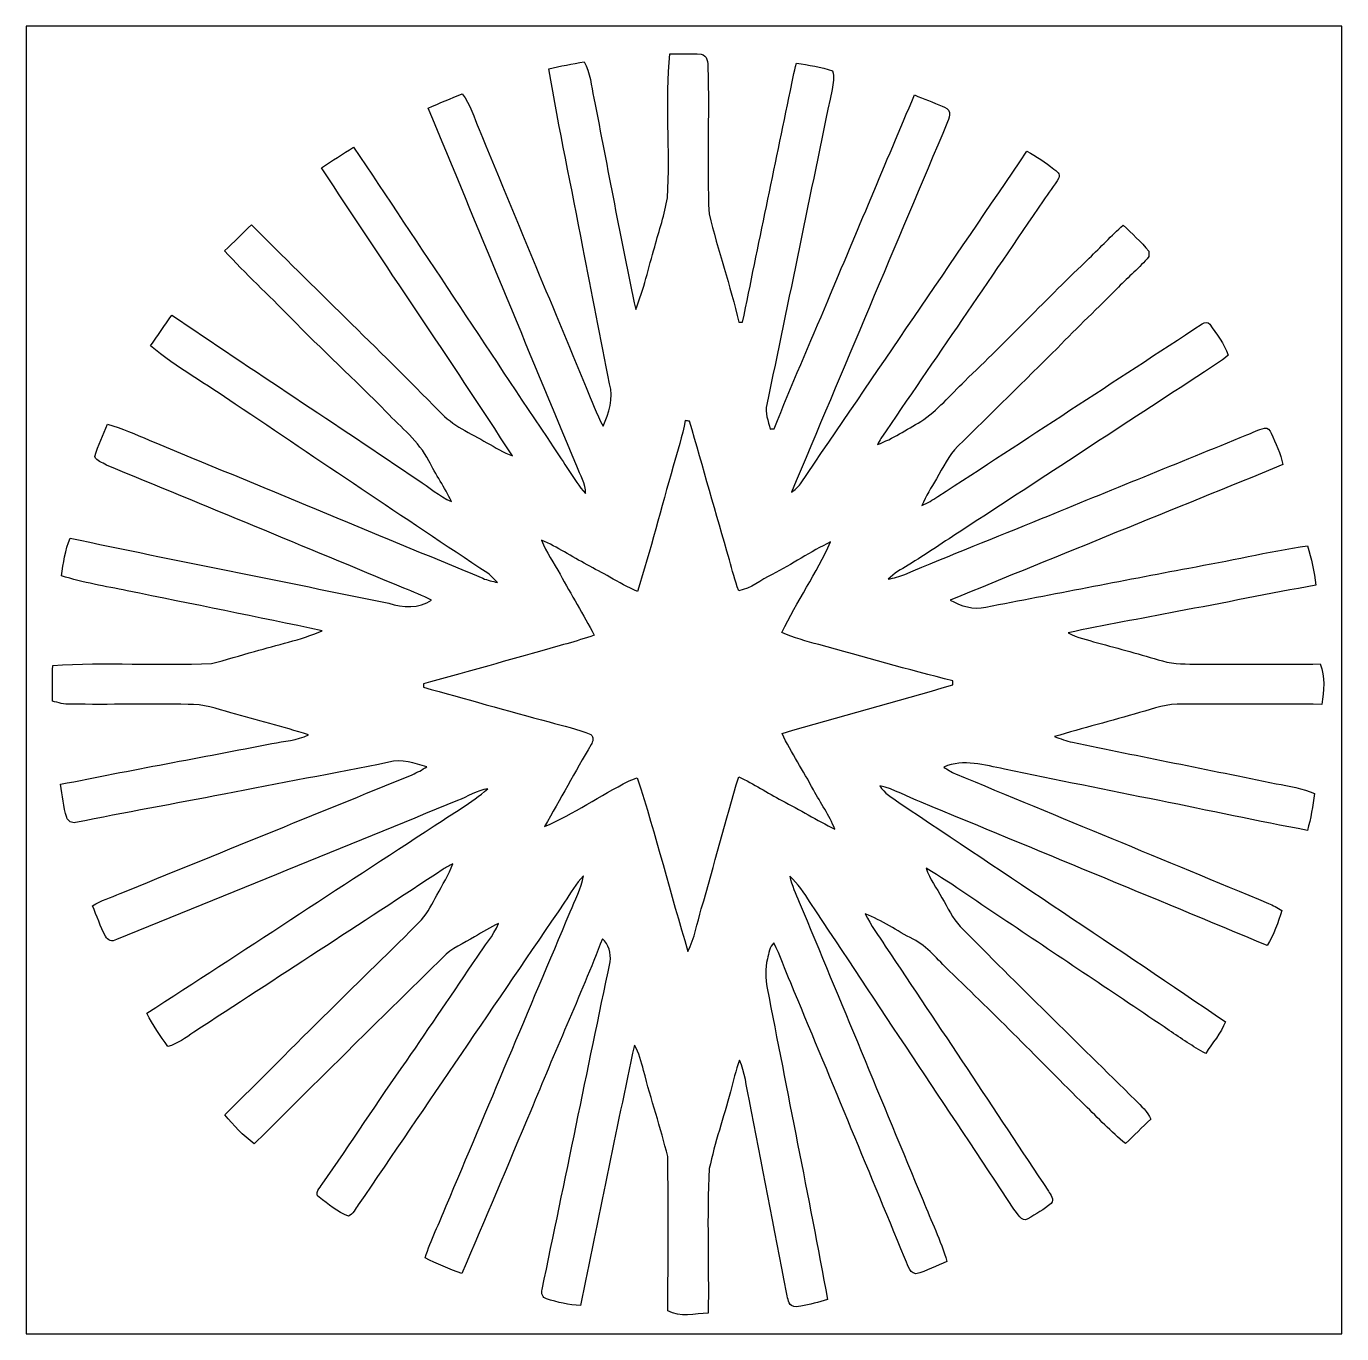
# Model space of a CAD drawing. Header units: centimetres. Extents: x -16.8 to 16.8, y -16.7 to 16.7.
import ezdxf

# ---------------------------------------------------------------- set-up
doc = ezdxf.new("R2010")
doc.units = ezdxf.units.CM
doc.header["$MEASUREMENT"] = 0
doc.layers.add('Layer 1', color=7, linetype='Continuous')

msp = doc.modelspace()

# ---------------------------------------------------------------- linework, layer by layer
at = {"layer": 'Layer 1', "color": 7}
for points, knots in [([(-16.77458, 16.66875), (-16.77458, 16.66875), (16.77458, 16.66875), (16.77458, 16.66875), (16.77458, 16.66875), (16.77458, 16.66875), (16.77458, -16.66875), (16.77458, -16.66875), (16.77458, -16.66875), (16.77458, -16.66875), (-16.77458, -16.66875), (-16.77458, -16.66875), (-16.77458, -16.66875), (-16.77458, -16.66875), (-16.77458, 16.66875), (-16.77458, 16.66875), (-16.77458, 16.66875), (-16.77458, 16.66875), (-16.77458, 16.66875), (-16.77458, 16.66875)], [0, 0, 0, 0, 0.16666667, 0.16666667, 0.16666667, 0.16666667, 0.33333333, 0.33333333, 0.33333333, 0.33333333, 0.5, 0.5, 0.5, 0.5, 0.66666667, 0.66666667, 0.66666667, 0.66666667, 1, 1, 1, 1]), ([(-0.35772, 15.9706), (-0.48436, 14.75211), (-0.34608, 13.52091), (-0.42333, 12.29924), (-0.42333, 12.29924), (-0.49107, 11.87274), (-0.63359, 11.46316), (-0.74577, 11.04724), (-0.74577, 11.04724), (-0.90805, 10.51419), (-1.01988, 9.96315), (-1.23261, 9.44739), (-1.23261, 9.44739), (-1.61784, 11.23844), (-1.94239, 13.0429), (-2.29976, 14.83995), (-2.29976, 14.83995), (-2.37137, 15.15004), (-2.38301, 15.48553), (-2.546, 15.76634), (-2.546, 15.76634), (-2.84833, 15.71096), (-3.15066, 15.65487), (-3.44876, 15.58078), (-3.44876, 15.58078), (-3.18841, 14.06102), (-2.86561, 12.55254), (-2.57916, 11.03736), (-2.57916, 11.03736), (-2.34985, 9.87637), (-2.13007, 8.71396), (-1.89724, 7.55403), (-1.89724, 7.55403), (-1.79881, 7.18855), (-1.911, 6.80614), (-2.0641, 6.47347), (-2.0641, 6.47347), (-2.23203, 6.78991), (-2.36432, 7.12294), (-2.49484, 7.45596), (-2.49484, 7.45596), (-3.40995, 9.64706), (-4.31094, 11.84416), (-5.22464, 14.03562), (-5.22464, 14.03562), (-5.35481, 14.34571), (-5.45218, 14.67697), (-5.65573, 14.94966), (-5.65573, 14.94966), (-5.94466, 14.8276), (-6.2357, 14.71119), (-6.5218, 14.58313), (-6.5218, 14.58313), (-5.26344, 11.53724), (-3.99979, 8.49348), (-2.73509, 5.45042), (-2.73509, 5.45042), (-2.65218, 5.22358), (-2.49061, 5.00733), (-2.51389, 4.75439), (-2.51389, 4.75439), (-2.82575, 5.12304), (-3.05858, 5.54955), (-3.3334, 5.94431), (-3.3334, 5.94431), (-5.04155, 8.48536), (-6.71865, 11.04583), (-8.42786, 13.58547), (-8.42786, 13.58547), (-8.70338, 13.41684), (-8.9722, 13.23799), (-9.24207, 13.06054), (-9.24207, 13.06054), (-7.64646, 10.59603), (-5.97182, 8.18268), (-4.37727, 5.71747), (-4.37727, 5.71747), (-4.60939, 5.79508), (-4.81401, 5.93196), (-5.02673, 6.04908), (-5.02673, 6.04908), (-5.44442, 6.2932), (-5.90691, 6.48441), (-6.23817, 6.84989), (-6.23817, 6.84989), (-7.81332, 8.45785), (-9.44457, 10.00831), (-11.02924, 11.60674), (-11.02924, 11.60674), (-11.26455, 11.39296), (-11.48468, 11.16259), (-11.71681, 10.94458), (-11.71681, 10.94458), (-11.18059, 10.36038), (-10.59991, 9.81816), (-10.04535, 9.2516), (-10.04535, 9.2516), (-9.24489, 8.42857), (-8.39505, 7.65669), (-7.59354, 6.83507), (-7.59354, 6.83507), (-7.21184, 6.43996), (-6.76698, 6.08894), (-6.51051, 5.59153), (-6.51051, 5.59153), (-6.33201, 5.23663), (-6.102, 4.9089), (-5.93231, 4.55013), (-5.93231, 4.55013), (-6.24487, 4.68524), (-6.50205, 4.91843), (-6.78639, 5.10117), (-6.78639, 5.10117), (-8.86989, 6.51475), (-10.98021, 7.88846), (-13.06124, 9.30592), (-13.06124, 9.30592), (-13.2461, 9.04487), (-13.42672, 8.78099), (-13.6077, 8.51747), (-13.6077, 8.51747), (-12.93072, 7.96431), (-12.16519, 7.53533), (-11.4487, 7.03686), (-11.4487, 7.03686), (-9.30204, 5.59576), (-7.16033, 4.1469), (-5.00345, 2.72098), (-5.00345, 2.72098), (-4.91349, 2.65254), (-4.83658, 2.56928), (-4.75686, 2.48885), (-4.75686, 2.48885), (-4.88562, 2.51178), (-5.01156, 2.54176), (-5.13151, 2.59362), (-5.13151, 2.59362), (-7.96572, 3.77084), (-10.80241, 4.94242), (-13.63804, 6.11646), (-13.63804, 6.11646), (-13.99011, 6.2611), (-14.33548, 6.4262), (-14.70448, 6.52498), (-14.70448, 6.52498), (-14.80185, 6.24734), (-14.95601, 5.98911), (-15.02622, 5.70301), (-15.02622, 5.70301), (-14.99023, 5.57812), (-14.83431, 5.54461), (-14.73306, 5.48181), (-14.73306, 5.48181), (-12.20153, 4.44041), (-9.67352, 3.3909), (-7.14446, 2.34386), (-7.14446, 2.34386), (-6.90739, 2.24402), (-6.66609, 2.153), (-6.43678, 2.03482), (-6.43678, 2.03482), (-6.75852, 1.81751), (-7.1755, 1.85067), (-7.53251, 1.95509), (-7.53251, 1.95509), (-10.23902, 2.51848), (-12.954, 3.04377), (-15.65804, 3.61879), (-15.65804, 3.61879), (-15.78081, 3.31153), (-15.83231, 2.98133), (-15.87465, 2.65501), (-15.87465, 2.65501), (-15.32749, 2.48356), (-14.75987, 2.39113), (-14.19931, 2.27401), (-14.19931, 2.27401), (-12.54301, 1.93463), (-10.88355, 1.60831), (-9.22973, 1.25765), (-9.22973, 1.25765), (-9.78182, 1.01318), (-10.37837, 0.89888), (-10.95446, 0.72602), (-10.95446, 0.72602), (-11.32311, 0.63394), (-11.68188, 0.50447), (-12.05265, 0.42122), (-12.05265, 0.42122), (-13.40132, 0.36301), (-14.75387, 0.45791), (-16.10219, 0.37289), (-16.10219, 0.37289), (-16.10466, 0.06914), (-16.10678, -0.2346), (-16.11066, -0.53869), (-16.11066, -0.53869), (-15.95896, -0.57891), (-15.80621, -0.62371), (-15.64675, -0.6156), (-15.64675, -0.6156), (-14.64698, -0.63324), (-13.6465, -0.60043), (-12.64638, -0.62124), (-12.64638, -0.62124), (-12.27032, -0.61101), (-11.91436, -0.73731), (-11.55735, -0.83503), (-11.55735, -0.83503), (-10.90119, -1.03258), (-10.23267, -1.1878), (-9.57968, -1.39559), (-9.57968, -1.39559), (-9.86755, -1.54587), (-10.20339, -1.55152), (-10.51525, -1.62313), (-10.51525, -1.62313), (-12.30983, -1.97062), (-14.10829, -2.29835), (-15.89969, -2.65994), (-15.89969, -2.65994), (-15.86159, -2.94464), (-15.82491, -3.23039), (-15.74518, -3.50732), (-15.74518, -3.50732), (-15.71696, -3.6008), (-15.61183, -3.65619), (-15.51799, -3.63679), (-15.51799, -3.63679), (-14.25928, -3.37432), (-12.99069, -3.16089), (-11.72986, -2.90865), (-11.72986, -2.90865), (-10.33145, -2.63313), (-8.92845, -2.38231), (-7.53181, -2.09938), (-7.53181, -2.09938), (-7.20231, -1.99849), (-6.8707, -2.1209), (-6.55673, -2.21474), (-6.55673, -2.21474), (-6.67844, -2.28741), (-6.80226, -2.35797), (-6.93244, -2.41512), (-6.93244, -2.41512), (-9.41352, -3.42724), (-11.89778, -4.43265), (-14.37922, -5.44513), (-14.37922, -5.44513), (-14.61699, -5.54637), (-14.86782, -5.62222), (-15.09007, -5.75698), (-15.09007, -5.75698), (-14.96871, -6.01274), (-14.89357, -6.28967), (-14.75352, -6.53627), (-14.75352, -6.53627), (-14.69919, -6.64104), (-14.58948, -6.68796), (-14.47518, -6.61494), (-14.47518, -6.61494), (-11.57393, -5.44195), (-8.67657, -4.25873), (-5.77956, -3.07516), (-5.77956, -3.07516), (-5.52203, -2.97462), (-5.28179, -2.82399), (-5.00698, -2.77248), (-5.00698, -2.77248), (-5.41937, -3.14537), (-5.91467, -3.40431), (-6.36799, -3.7211), (-6.36799, -3.7211), (-8.81662, -5.30507), (-11.24691, -6.91656), (-13.6973, -8.49771), (-13.6973, -8.49771), (-13.55937, -8.80428), (-13.34805, -9.06992), (-13.16426, -9.34932), (-13.16426, -9.34932), (-12.91696, -9.27806), (-12.7127, -9.12001), (-12.50068, -8.98207), (-12.50068, -8.98207), (-10.38225, -7.59636), (-8.25747, -6.22018), (-6.14398, -4.82706), (-6.14398, -4.82706), (-6.06637, -4.77344), (-5.98382, -4.72757), (-5.89774, -4.68912), (-5.89774, -4.68912), (-6.00251, -4.96782), (-6.15985, -5.22182), (-6.30061, -5.48322), (-6.30061, -5.48322), (-6.42091, -5.69877), (-6.52921, -5.9249), (-6.69325, -6.11187), (-6.69325, -6.11187), (-7.46654, -6.90316), (-8.26982, -7.66374), (-9.05369, -8.44374), (-9.05369, -8.44374), (-9.94728, -9.31898), (-10.82216, -10.21362), (-11.71469, -11.08992), (-11.71469, -11.08992), (-11.48151, -11.34992), (-11.24832, -11.61732), (-10.96398, -11.82405), (-10.96398, -11.82405), (-10.70645, -11.5884), (-10.46163, -11.33934), (-10.21715, -11.09063), (-10.21715, -11.09063), (-8.86848, -9.74619), (-7.50993, -8.41199), (-6.15456, -7.07425), (-6.15456, -7.07425), (-5.92667, -6.84001), (-5.61904, -6.71124), (-5.34282, -6.54614), (-5.34282, -6.54614), (-5.13891, -6.43431), (-4.94524, -6.30273), (-4.7311, -6.21101), (-4.7311, -6.21101), (-4.86339, -6.52533), (-5.09446, -6.78392), (-5.27897, -7.06755), (-5.27897, -7.06755), (-5.87234, -7.95443), (-6.47629, -8.83426), (-7.07778, -9.7155), (-7.07778, -9.7155), (-7.81332, -10.74984), (-8.49277, -11.82229), (-9.23219, -12.85381), (-9.23219, -12.85381), (-9.28299, -12.93883), (-9.43786, -13.09687), (-9.30698, -13.18683), (-9.30698, -13.18683), (-9.07133, -13.36534), (-8.83461, -13.56642), (-8.55592, -13.67331), (-8.55592, -13.67331), (-8.43386, -13.6211), (-8.38835, -13.4807), (-8.30827, -13.38651), (-8.30827, -13.38651), (-6.55638, -10.81193), (-4.8006, -8.23983), (-3.04624, -5.66667), (-3.04624, -5.66667), (-2.89101, -5.43948), (-2.7619, -5.18795), (-2.56081, -4.99604), (-2.56081, -4.99604), (-2.61585, -5.3213), (-2.78342, -5.61164), (-2.90301, -5.91573), (-2.90301, -5.91573), (-3.95711, -8.41375), (-5.01015, -10.91248), (-6.06496, -13.41014), (-6.06496, -13.41014), (-6.24381, -13.85076), (-6.44878, -14.28115), (-6.60576, -14.73059), (-6.60576, -14.73059), (-6.30555, -14.89357), (-5.9884, -15.02092), (-5.66702, -15.13487), (-5.66702, -15.13487), (-5.06448, -13.75727), (-4.49792, -12.36416), (-3.90384, -10.98303), (-3.90384, -10.98303), (-3.31752, -9.5123), (-2.64866, -8.07508), (-2.08245, -6.59659), (-2.08245, -6.59659), (-1.91453, -6.73065), (-1.86302, -6.97583), (-1.88031, -7.18256), (-1.88031, -7.18256), (-2.46874, -9.96668), (-3.03354, -12.7568), (-3.61985, -15.54162), (-3.61985, -15.54162), (-3.64631, -15.63723), (-3.60962, -15.74976), (-3.50661, -15.77975), (-3.50661, -15.77975), (-3.22686, -15.87112), (-2.93441, -15.93815), (-2.63913, -15.94661), (-2.63913, -15.94661), (-2.18158, -13.7347), (-1.74025, -11.51925), (-1.26506, -9.31122), (-1.26506, -9.31122), (-1.13524, -9.50489), (-1.09467, -9.73878), (-1.03046, -9.95962), (-1.03046, -9.95962), (-0.84314, -10.69587), (-0.59443, -11.41624), (-0.41557, -12.15425), (-0.41557, -12.15425), (-0.39088, -13.46412), (-0.40816, -14.77539), (-0.41204, -16.08631), (-0.41204, -16.08631), (-0.10195, -16.26694), (0.27869, -16.14629), (0.61701, -16.14805), (0.61701, -16.14805), (0.63712, -14.91862), (0.5782, -13.68707), (0.64417, -12.45941), (0.64417, -12.45941), (0.7874, -11.79689), (1.01071, -11.15342), (1.18181, -10.49796), (1.18181, -10.49796), (1.26153, -10.2302), (1.31339, -9.95327), (1.41676, -9.69363), (1.41676, -9.69363), (1.55928, -10.00795), (1.58785, -10.35756), (1.66017, -10.69164), (1.66017, -10.69164), (1.9752, -12.33382), (2.30293, -13.97388), (2.61373, -15.61712), (2.61373, -15.61712), (2.64971, -15.72331), (2.63878, -15.87923), (2.74496, -15.95296), (2.74496, -15.95296), (2.81481, -16.00059), (2.90301, -15.98224), (2.98097, -15.96954), (2.98097, -15.96954), (3.20992, -15.92404), (3.43641, -15.86547), (3.66042, -15.79915), (3.66042, -15.79915), (3.17182, -13.14662), (2.63031, -10.50361), (2.12266, -7.85495), (2.12266, -7.85495), (2.07751, -7.60906), (2.06269, -7.35295), (2.12654, -7.10953), (2.12654, -7.10953), (2.16535, -6.96948), (2.18087, -6.80791), (2.29129, -6.70172), (2.29129, -6.70172), (2.45992, -7.03016), (2.57563, -7.38223), (2.72062, -7.72089), (2.72062, -7.72089), (3.69076, -10.05593), (4.66337, -12.38991), (5.62469, -14.72847), (5.62469, -14.72847), (5.69983, -14.86641), (5.71923, -15.11229), (5.91044, -15.14087), (5.91044, -15.14087), (6.18949, -15.08231), (6.43961, -14.92779), (6.7056, -14.82937), (6.7056, -14.82937), (6.55249, -14.29173), (6.2992, -13.78973), (6.09671, -13.27044), (6.09671, -13.27044), (5.04119, -10.73679), (3.99979, -8.1975), (2.94076, -5.66561), (2.94076, -5.66561), (2.8515, -5.44795), (2.74638, -5.23416), (2.69593, -5.00345), (2.69593, -5.00345), (2.91147, -5.19007), (3.06529, -5.43384), (3.22051, -5.6702), (3.22051, -5.6702), (4.9463, -8.28111), (6.68655, -10.88284), (8.41657, -13.49093), (8.41657, -13.49093), (8.50018, -13.58159), (8.60425, -13.84194), (8.77006, -13.74316), (8.77006, -13.74316), (8.96726, -13.61264), (9.18422, -13.50469), (9.36096, -13.34594), (9.36096, -13.34594), (9.45974, -13.25386), (9.34508, -13.11557), (9.29711, -13.03479), (9.29711, -13.03479), (7.9054, -10.95587), (6.53556, -8.86248), (5.13327, -6.79097), (5.13327, -6.79097), (4.96182, -6.51651), (4.7625, -6.25722), (4.62386, -5.96371), (4.62386, -5.96371), (5.05354, -6.12951), (5.43313, -6.40009), (5.84129, -6.60964), (5.84129, -6.60964), (6.21665, -6.79309), (6.46712, -7.13705), (6.76451, -7.41715), (6.76451, -7.41715), (7.94138, -8.53299), (9.07097, -9.6968), (10.22138, -10.83945), (10.22138, -10.83945), (10.56322, -11.17212), (10.89342, -11.52031), (11.26384, -11.82229), (11.26384, -11.82229), (11.47551, -11.6138), (11.68471, -11.40248), (11.90484, -11.20246), (11.90484, -11.20246), (11.82582, -11.00243), (11.65754, -10.86273), (11.51255, -10.71245), (11.51255, -10.71245), (10.02101, -9.24031), (8.51852, -7.77981), (7.04779, -6.28685), (7.04779, -6.28685), (6.84706, -6.07377), (6.72818, -5.8039), (6.57931, -5.55625), (6.57931, -5.55625), (6.43855, -5.30825), (6.27098, -5.07224), (6.17573, -4.80201), (6.17573, -4.80201), (6.88622, -5.21617), (7.54486, -5.71288), (8.23701, -6.15632), (8.23701, -6.15632), (9.61319, -7.08625), (10.99855, -8.00241), (12.37333, -8.9341), (12.37333, -8.9341), (12.67919, -9.13836), (12.98011, -9.35214), (13.30642, -9.52359), (13.30642, -9.52359), (13.47541, -9.25442), (13.69272, -9.01171), (13.8109, -8.71326), (13.8109, -8.71326), (11.04688, -6.83366), (8.261, -4.98475), (5.48358, -3.12526), (5.48358, -3.12526), (5.30754, -2.99861), (5.10611, -2.88607), (4.99357, -2.69452), (4.99357, -2.69452), (5.36504, -2.78306), (5.69595, -2.98485), (6.05261, -3.11714), (6.05261, -3.11714), (8.99372, -4.33599), (11.93835, -5.54708), (14.8777, -6.77051), (14.8777, -6.77051), (15.04315, -6.49287), (15.15533, -6.1849), (15.24635, -5.87587), (15.24635, -5.87587), (15.13734, -5.80778), (15.02551, -5.74357), (14.90627, -5.69595), (14.90627, -5.69595), (12.24668, -4.59176), (9.58391, -3.49497), (6.92397, -2.39219), (6.92397, -2.39219), (6.81849, -2.34774), (6.72077, -2.28812), (6.62975, -2.22003), (6.62975, -2.22003), (7.12752, -1.99743), (7.66657, -2.17805), (8.17174, -2.27013), (8.17174, -2.27013), (9.48725, -2.5467), (10.80558, -2.81129), (12.12356, -3.07481), (12.12356, -3.07481), (13.38262, -3.32775), (14.63851, -3.59869), (15.90075, -3.83575), (15.90075, -3.83575), (15.98789, -3.52919), (16.03798, -3.21345), (16.08526, -2.89842), (16.08526, -2.89842), (15.77587, -2.75484), (15.43509, -2.71004), (15.10383, -2.64442), (15.10383, -2.64442), (13.37345, -2.28847), (11.64026, -1.94486), (9.90988, -1.58926), (9.90988, -1.58926), (9.75289, -1.55187), (9.60049, -1.49789), (9.44951, -1.44392), (9.44951, -1.44392), (10.16882, -1.22484), (10.89977, -1.04211), (11.62121, -0.82832), (11.62121, -0.82832), (11.98104, -0.73307), (12.33664, -0.59161), (12.71693, -0.61736), (12.71693, -0.61736), (13.9005, -0.61419), (15.08407, -0.61701), (16.26764, -0.62054), (16.26764, -0.62054), (16.3195, -0.28081), (16.35619, 0.08184), (16.22848, 0.40887), (16.22848, 0.40887), (15.19908, 0.40287), (14.17002, 0.40781), (13.14097, 0.40252), (13.14097, 0.40252), (12.82665, 0.41063), (12.50491, 0.39617), (12.20082, 0.48789), (12.20082, 0.48789), (11.64907, 0.64417), (11.09874, 0.80574), (10.54347, 0.94862), (10.54347, 0.94862), (10.29194, 1.02729), (10.02489, 1.07209), (9.79452, 1.20403), (9.79452, 1.20403), (10.7188, 1.40335), (11.6519, 1.56175), (12.5797, 1.7459), (12.5797, 1.7459), (13.75869, 1.9618), (14.93238, 2.20557), (16.11171, 2.41864), (16.11171, 2.41864), (16.07502, 2.76013), (16.00729, 3.09774), (15.90252, 3.42477), (15.90252, 3.42477), (14.88793, 3.26778), (13.88639, 3.03248), (12.87498, 2.85503), (12.87498, 2.85503), (11.14707, 2.52977), (9.42199, 2.19075), (7.69479, 1.86126), (7.69479, 1.86126), (7.38187, 1.778), (7.06614, 1.88736), (6.79274, 2.03659), (6.79274, 2.03659), (9.61778, 3.19511), (12.44988, 4.3374), (15.27669, 5.4924), (15.27669, 5.4924), (15.21037, 5.7725), (15.09712, 6.03885), (14.97224, 6.29708), (14.97224, 6.29708), (14.94719, 6.36164), (14.88793, 6.45301), (14.80573, 6.42408), (14.80573, 6.42408), (14.64698, 6.38775), (14.50234, 6.30872), (14.35241, 6.24946), (14.35241, 6.24946), (12.60722, 5.53685), (10.85956, 4.83059), (9.11613, 4.11445), (9.11613, 4.11445), (7.95514, 3.63855), (6.78533, 3.18417), (5.63174, 2.69169), (5.63174, 2.69169), (5.49557, 2.6349), (5.35305, 2.5968), (5.20806, 2.57104), (5.20806, 2.57104), (5.35058, 2.72344), (5.53932, 2.81693), (5.71324, 2.927), (5.71324, 2.927), (6.18772, 3.21275), (6.64034, 3.53201), (7.10812, 3.82834), (7.10812, 3.82834), (9.16305, 5.17137), (11.21833, 6.51439), (13.27362, 7.85742), (13.27362, 7.85742), (13.47646, 7.99818), (13.69836, 8.11671), (13.87934, 8.28604), (13.87934, 8.28604), (13.78373, 8.57885), (13.58018, 8.82121), (13.41014, 9.07274), (13.41014, 9.07274), (13.36957, 9.14541), (13.27221, 9.11472), (13.21541, 9.08085), (13.21541, 9.08085), (10.96927, 7.61047), (8.72031, 6.14327), (6.47277, 4.67501), (6.47277, 4.67501), (6.34153, 4.59211), (6.21065, 4.50885), (6.06778, 4.44817), (6.06778, 4.44817), (6.16126, 4.69124), (6.31261, 4.90573), (6.43961, 5.13151), (6.43961, 5.13151), (6.61035, 5.41408), (6.74158, 5.73087), (6.98606, 5.96089), (6.98606, 5.96089), (7.83272, 6.79556), (8.68045, 7.62952), (9.52641, 8.46526), (9.52641, 8.46526), (10.02947, 8.99689), (10.56816, 9.4929), (11.08004, 10.01607), (11.08004, 10.01607), (11.33369, 10.28065), (11.62156, 10.51137), (11.85439, 10.79571), (11.85439, 10.79571), (11.85439, 10.79571), (11.85333, 10.93505), (11.85333, 10.93505), (11.85333, 10.93505), (11.65789, 11.17741), (11.42224, 11.38273), (11.20105, 11.60039), (11.20105, 11.60039), (10.90224, 11.33122), (10.62637, 11.03842), (10.3378, 10.75831), (10.3378, 10.75831), (9.25971, 9.73208), (8.23877, 8.64694), (7.15892, 7.62282), (7.15892, 7.62282), (6.79556, 7.26899), (6.46642, 6.87352), (6.03991, 6.59165), (6.03991, 6.59165), (5.67972, 6.3821), (5.32553, 6.15244), (4.93571, 6.00216), (4.93571, 6.00216), (4.96323, 6.05649), (4.9911, 6.11082), (5.02426, 6.16197), (5.02426, 6.16197), (6.39904, 8.18374), (7.78863, 10.19563), (9.15846, 12.22093), (9.15846, 12.22093), (9.29428, 12.41354), (9.44598, 12.59734), (9.55781, 12.80583), (9.55781, 12.80583), (9.61707, 12.89544), (9.49007, 12.98822), (9.43328, 13.0302), (9.43328, 13.0302), (9.2142, 13.19459), (8.98984, 13.3544), (8.74748, 13.48246), (8.74748, 13.48246), (6.82378, 10.65389), (4.89338, 7.82955), (2.96757, 5.00274), (2.96757, 5.00274), (2.90336, 4.91878), (2.82787, 4.84399), (2.73967, 4.78543), (2.73967, 4.78543), (4.06541, 7.93432), (5.39221, 11.08428), (6.72359, 14.23106), (6.72359, 14.23106), (6.74899, 14.30867), (6.77898, 14.3891), (6.77439, 14.47236), (6.77439, 14.47236), (6.75534, 14.56161), (6.6615, 14.5983), (6.58777, 14.63252), (6.58777, 14.63252), (6.35176, 14.72918), (6.11505, 14.82443), (5.87763, 14.91756), (5.87763, 14.91756), (5.13821, 13.16955), (4.40584, 11.41836), (3.66607, 9.6707), (3.66607, 9.6707), (3.21345, 8.58273), (2.73191, 7.50641), (2.30329, 6.40856), (2.30329, 6.40856), (2.27683, 6.40644), (2.22426, 6.40186), (2.19816, 6.39974), (2.19816, 6.39974), (2.14559, 6.60224), (2.06057, 6.81355), (2.11102, 7.02451), (2.11102, 7.02451), (2.673, 9.70139), (3.21804, 12.38109), (3.77684, 15.05867), (3.77684, 15.05867), (3.804, 15.21248), (3.83646, 15.37899), (3.79095, 15.53316), (3.79095, 15.53316), (3.49179, 15.63229), (3.17853, 15.68132), (2.86808, 15.73001), (2.86808, 15.73001), (2.80529, 15.5), (2.76331, 15.26505), (2.71357, 15.03221), (2.71357, 15.03221), (2.30964, 13.06124), (1.89794, 11.09204), (1.49331, 9.12142), (1.49331, 9.12142), (1.47038, 9.12177), (1.42452, 9.12248), (1.40159, 9.12283), (1.40159, 9.12283), (1.18004, 10.05205), (0.86924, 10.95763), (0.63782, 11.88332), (0.63782, 11.88332), (0.57891, 13.12439), (0.64629, 14.36864), (0.61136, 15.61077), (0.61136, 15.61077), (0.61489, 15.73107), (0.59584, 15.93674), (0.4378, 15.95543), (0.4378, 15.95543), (0.17357, 15.98154), (-0.09313, 15.96531), (-0.35772, 15.9706)], [0, 0, 0, 0, 0.00446429, 0.00446429, 0.00446429, 0.00446429, 0.00892857, 0.00892857, 0.00892857, 0.00892857, 0.01339286, 0.01339286, 0.01339286, 0.01339286, 0.01785714, 0.01785714, 0.01785714, 0.01785714, 0.02232143, 0.02232143, 0.02232143, 0.02232143, 0.02678571, 0.02678571, 0.02678571, 0.02678571, 0.03125, 0.03125, 0.03125, 0.03125, 0.03571429, 0.03571429, 0.03571429, 0.03571429, 0.04017857, 0.04017857, 0.04017857, 0.04017857, 0.04464286, 0.04464286, 0.04464286, 0.04464286, 0.04910714, 0.04910714, 0.04910714, 0.04910714, 0.05357143, 0.05357143, 0.05357143, 0.05357143, 0.05803571, 0.05803571, 0.05803571, 0.05803571, 0.0625, 0.0625, 0.0625, 0.0625, 0.06696429, 0.06696429, 0.06696429, 0.06696429, 0.07142857, 0.07142857, 0.07142857, 0.07142857, 0.07589286, 0.07589286, 0.07589286, 0.07589286, 0.08035714, 0.08035714, 0.08035714, 0.08035714, 0.08482143, 0.08482143, 0.08482143, 0.08482143, 0.08928571, 0.08928571, 0.08928571, 0.08928571, 0.09375, 0.09375, 0.09375, 0.09375, 0.09821429, 0.09821429, 0.09821429, 0.09821429, 0.10267857, 0.10267857, 0.10267857, 0.10267857, 0.10714286, 0.10714286, 0.10714286, 0.10714286, 0.11160714, 0.11160714, 0.11160714, 0.11160714, 0.11607143, 0.11607143, 0.11607143, 0.11607143, 0.12053571, 0.12053571, 0.12053571, 0.12053571, 0.125, 0.125, 0.125, 0.125, 0.12946429, 0.12946429, 0.12946429, 0.12946429, 0.13392857, 0.13392857, 0.13392857, 0.13392857, 0.13839286, 0.13839286, 0.13839286, 0.13839286, 0.14285714, 0.14285714, 0.14285714, 0.14285714, 0.14732143, 0.14732143, 0.14732143, 0.14732143, 0.15178571, 0.15178571, 0.15178571, 0.15178571, 0.15625, 0.15625, 0.15625, 0.15625, 0.16071429, 0.16071429, 0.16071429, 0.16071429, 0.16517857, 0.16517857, 0.16517857, 0.16517857, 0.16964286, 0.16964286, 0.16964286, 0.16964286, 0.17410714, 0.17410714, 0.17410714, 0.17410714, 0.17857143, 0.17857143, 0.17857143, 0.17857143, 0.18303571, 0.18303571, 0.18303571, 0.18303571, 0.1875, 0.1875, 0.1875, 0.1875, 0.19196429, 0.19196429, 0.19196429, 0.19196429, 0.19642857, 0.19642857, 0.19642857, 0.19642857, 0.20089286, 0.20089286, 0.20089286, 0.20089286, 0.20535714, 0.20535714, 0.20535714, 0.20535714, 0.20982143, 0.20982143, 0.20982143, 0.20982143, 0.21428571, 0.21428571, 0.21428571, 0.21428571, 0.21875, 0.21875, 0.21875, 0.21875, 0.22321429, 0.22321429, 0.22321429, 0.22321429, 0.22767857, 0.22767857, 0.22767857, 0.22767857, 0.23214286, 0.23214286, 0.23214286, 0.23214286, 0.23660714, 0.23660714, 0.23660714, 0.23660714, 0.24107143, 0.24107143, 0.24107143, 0.24107143, 0.24553571, 0.24553571, 0.24553571, 0.24553571, 0.25, 0.25, 0.25, 0.25, 0.25446429, 0.25446429, 0.25446429, 0.25446429, 0.25892857, 0.25892857, 0.25892857, 0.25892857, 0.26339286, 0.26339286, 0.26339286, 0.26339286, 0.26785714, 0.26785714, 0.26785714, 0.26785714, 0.27232143, 0.27232143, 0.27232143, 0.27232143, 0.27678571, 0.27678571, 0.27678571, 0.27678571, 0.28125, 0.28125, 0.28125, 0.28125, 0.28571429, 0.28571429, 0.28571429, 0.28571429, 0.29017857, 0.29017857, 0.29017857, 0.29017857, 0.29464286, 0.29464286, 0.29464286, 0.29464286, 0.29910714, 0.29910714, 0.29910714, 0.29910714, 0.30357143, 0.30357143, 0.30357143, 0.30357143, 0.30803571, 0.30803571, 0.30803571, 0.30803571, 0.3125, 0.3125, 0.3125, 0.3125, 0.31696429, 0.31696429, 0.31696429, 0.31696429, 0.32142857, 0.32142857, 0.32142857, 0.32142857, 0.32589286, 0.32589286, 0.32589286, 0.32589286, 0.33035714, 0.33035714, 0.33035714, 0.33035714, 0.33482143, 0.33482143, 0.33482143, 0.33482143, 0.33928571, 0.33928571, 0.33928571, 0.33928571, 0.34375, 0.34375, 0.34375, 0.34375, 0.34821429, 0.34821429, 0.34821429, 0.34821429, 0.35267857, 0.35267857, 0.35267857, 0.35267857, 0.35714286, 0.35714286, 0.35714286, 0.35714286, 0.36160714, 0.36160714, 0.36160714, 0.36160714, 0.36607143, 0.36607143, 0.36607143, 0.36607143, 0.37053571, 0.37053571, 0.37053571, 0.37053571, 0.375, 0.375, 0.375, 0.375, 0.37946429, 0.37946429, 0.37946429, 0.37946429, 0.38392857, 0.38392857, 0.38392857, 0.38392857, 0.38839286, 0.38839286, 0.38839286, 0.38839286, 0.39285714, 0.39285714, 0.39285714, 0.39285714, 0.39732143, 0.39732143, 0.39732143, 0.39732143, 0.40178571, 0.40178571, 0.40178571, 0.40178571, 0.40625, 0.40625, 0.40625, 0.40625, 0.41071429, 0.41071429, 0.41071429, 0.41071429, 0.41517857, 0.41517857, 0.41517857, 0.41517857, 0.41964286, 0.41964286, 0.41964286, 0.41964286, 0.42410714, 0.42410714, 0.42410714, 0.42410714, 0.42857143, 0.42857143, 0.42857143, 0.42857143, 0.43303571, 0.43303571, 0.43303571, 0.43303571, 0.4375, 0.4375, 0.4375, 0.4375, 0.44196429, 0.44196429, 0.44196429, 0.44196429, 0.44642857, 0.44642857, 0.44642857, 0.44642857, 0.45089286, 0.45089286, 0.45089286, 0.45089286, 0.45535714, 0.45535714, 0.45535714, 0.45535714, 0.45982143, 0.45982143, 0.45982143, 0.45982143, 0.46428571, 0.46428571, 0.46428571, 0.46428571, 0.46875, 0.46875, 0.46875, 0.46875, 0.47321429, 0.47321429, 0.47321429, 0.47321429, 0.47767857, 0.47767857, 0.47767857, 0.47767857, 0.48214286, 0.48214286, 0.48214286, 0.48214286, 0.48660714, 0.48660714, 0.48660714, 0.48660714, 0.49107143, 0.49107143, 0.49107143, 0.49107143, 0.49553571, 0.49553571, 0.49553571, 0.49553571, 0.5, 0.5, 0.5, 0.5, 0.50446429, 0.50446429, 0.50446429, 0.50446429, 0.50892857, 0.50892857, 0.50892857, 0.50892857, 0.51339286, 0.51339286, 0.51339286, 0.51339286, 0.51785714, 0.51785714, 0.51785714, 0.51785714, 0.52232143, 0.52232143, 0.52232143, 0.52232143, 0.52678571, 0.52678571, 0.52678571, 0.52678571, 0.53125, 0.53125, 0.53125, 0.53125, 0.53571429, 0.53571429, 0.53571429, 0.53571429, 0.54017857, 0.54017857, 0.54017857, 0.54017857, 0.54464286, 0.54464286, 0.54464286, 0.54464286, 0.54910714, 0.54910714, 0.54910714, 0.54910714, 0.55357143, 0.55357143, 0.55357143, 0.55357143, 0.55803571, 0.55803571, 0.55803571, 0.55803571, 0.5625, 0.5625, 0.5625, 0.5625, 0.56696429, 0.56696429, 0.56696429, 0.56696429, 0.57142857, 0.57142857, 0.57142857, 0.57142857, 0.57589286, 0.57589286, 0.57589286, 0.57589286, 0.58035714, 0.58035714, 0.58035714, 0.58035714, 0.58482143, 0.58482143, 0.58482143, 0.58482143, 0.58928571, 0.58928571, 0.58928571, 0.58928571, 0.59375, 0.59375, 0.59375, 0.59375, 0.59821429, 0.59821429, 0.59821429, 0.59821429, 0.60267857, 0.60267857, 0.60267857, 0.60267857, 0.60714286, 0.60714286, 0.60714286, 0.60714286, 0.61160714, 0.61160714, 0.61160714, 0.61160714, 0.61607143, 0.61607143, 0.61607143, 0.61607143, 0.62053571, 0.62053571, 0.62053571, 0.62053571, 0.625, 0.625, 0.625, 0.625, 0.62946429, 0.62946429, 0.62946429, 0.62946429, 0.63392857, 0.63392857, 0.63392857, 0.63392857, 0.63839286, 0.63839286, 0.63839286, 0.63839286, 0.64285714, 0.64285714, 0.64285714, 0.64285714, 0.64732143, 0.64732143, 0.64732143, 0.64732143, 0.65178571, 0.65178571, 0.65178571, 0.65178571, 0.65625, 0.65625, 0.65625, 0.65625, 0.66071429, 0.66071429, 0.66071429, 0.66071429, 0.66517857, 0.66517857, 0.66517857, 0.66517857, 0.66964286, 0.66964286, 0.66964286, 0.66964286, 0.67410714, 0.67410714, 0.67410714, 0.67410714, 0.67857143, 0.67857143, 0.67857143, 0.67857143, 0.68303571, 0.68303571, 0.68303571, 0.68303571, 0.6875, 0.6875, 0.6875, 0.6875, 0.69196429, 0.69196429, 0.69196429, 0.69196429, 0.69642857, 0.69642857, 0.69642857, 0.69642857, 0.70089286, 0.70089286, 0.70089286, 0.70089286, 0.70535714, 0.70535714, 0.70535714, 0.70535714, 0.70982143, 0.70982143, 0.70982143, 0.70982143, 0.71428571, 0.71428571, 0.71428571, 0.71428571, 0.71875, 0.71875, 0.71875, 0.71875, 0.72321429, 0.72321429, 0.72321429, 0.72321429, 0.72767857, 0.72767857, 0.72767857, 0.72767857, 0.73214286, 0.73214286, 0.73214286, 0.73214286, 0.73660714, 0.73660714, 0.73660714, 0.73660714, 0.74107143, 0.74107143, 0.74107143, 0.74107143, 0.74553571, 0.74553571, 0.74553571, 0.74553571, 0.75, 0.75, 0.75, 0.75, 0.75446429, 0.75446429, 0.75446429, 0.75446429, 0.75892857, 0.75892857, 0.75892857, 0.75892857, 0.76339286, 0.76339286, 0.76339286, 0.76339286, 0.76785714, 0.76785714, 0.76785714, 0.76785714, 0.77232143, 0.77232143, 0.77232143, 0.77232143, 0.77678571, 0.77678571, 0.77678571, 0.77678571, 0.78125, 0.78125, 0.78125, 0.78125, 0.78571429, 0.78571429, 0.78571429, 0.78571429, 0.79017857, 0.79017857, 0.79017857, 0.79017857, 0.79464286, 0.79464286, 0.79464286, 0.79464286, 0.79910714, 0.79910714, 0.79910714, 0.79910714, 0.80357143, 0.80357143, 0.80357143, 0.80357143, 0.80803571, 0.80803571, 0.80803571, 0.80803571, 0.8125, 0.8125, 0.8125, 0.8125, 0.81696429, 0.81696429, 0.81696429, 0.81696429, 0.82142857, 0.82142857, 0.82142857, 0.82142857, 0.82589286, 0.82589286, 0.82589286, 0.82589286, 0.83035714, 0.83035714, 0.83035714, 0.83035714, 0.83482143, 0.83482143, 0.83482143, 0.83482143, 0.83928571, 0.83928571, 0.83928571, 0.83928571, 0.84375, 0.84375, 0.84375, 0.84375, 0.84821429, 0.84821429, 0.84821429, 0.84821429, 0.85267857, 0.85267857, 0.85267857, 0.85267857, 0.85714286, 0.85714286, 0.85714286, 0.85714286, 0.86160714, 0.86160714, 0.86160714, 0.86160714, 0.86607143, 0.86607143, 0.86607143, 0.86607143, 0.87053571, 0.87053571, 0.87053571, 0.87053571, 0.875, 0.875, 0.875, 0.875, 0.87946429, 0.87946429, 0.87946429, 0.87946429, 0.88392857, 0.88392857, 0.88392857, 0.88392857, 0.88839286, 0.88839286, 0.88839286, 0.88839286, 0.89285714, 0.89285714, 0.89285714, 0.89285714, 0.89732143, 0.89732143, 0.89732143, 0.89732143, 0.90178571, 0.90178571, 0.90178571, 0.90178571, 0.90625, 0.90625, 0.90625, 0.90625, 0.91071429, 0.91071429, 0.91071429, 0.91071429, 0.91517857, 0.91517857, 0.91517857, 0.91517857, 0.91964286, 0.91964286, 0.91964286, 0.91964286, 0.92410714, 0.92410714, 0.92410714, 0.92410714, 0.92857143, 0.92857143, 0.92857143, 0.92857143, 0.93303571, 0.93303571, 0.93303571, 0.93303571, 0.9375, 0.9375, 0.9375, 0.9375, 0.94196429, 0.94196429, 0.94196429, 0.94196429, 0.94642857, 0.94642857, 0.94642857, 0.94642857, 0.95089286, 0.95089286, 0.95089286, 0.95089286, 0.95535714, 0.95535714, 0.95535714, 0.95535714, 0.95982143, 0.95982143, 0.95982143, 0.95982143, 0.96428571, 0.96428571, 0.96428571, 0.96428571, 0.96875, 0.96875, 0.96875, 0.96875, 0.97321429, 0.97321429, 0.97321429, 0.97321429, 0.97767857, 0.97767857, 0.97767857, 0.97767857, 0.98214286, 0.98214286, 0.98214286, 0.98214286, 0.98660714, 0.98660714, 0.98660714, 0.98660714, 0.99107143, 0.99107143, 0.99107143, 0.99107143, 1, 1, 1, 1]), ([(0.0314, 6.61635), (0.06773, 6.61035), (0.10442, 6.60435), (0.14146, 6.598), (0.14146, 6.598), (0.48366, 5.42078), (0.81245, 4.23933), (1.15746, 3.06246), (1.15746, 3.06246), (1.23331, 2.79964), (1.29434, 2.53189), (1.39559, 2.27718), (1.39559, 2.27718), (1.71415, 2.33292), (1.96391, 2.55199), (2.2479, 2.69099), (2.2479, 2.69099), (2.75555, 2.94781), (3.22474, 3.27554), (3.73839, 3.52072), (3.73839, 3.52072), (3.37961, 2.72415), (2.87726, 2.00096), (2.49873, 1.21391), (2.49873, 1.21391), (2.79964, 1.07527), (3.12173, 0.99095), (3.43994, 0.90099), (3.43994, 0.90099), (4.57941, 0.59231), (5.71394, 0.26494), (6.85835, -0.02505), (6.85835, -0.02505), (6.85871, -0.04904), (6.85906, -0.09701), (6.85941, -0.121), (6.85941, -0.121), (5.41232, -0.55386), (3.9497, -0.93345), (2.5019, -1.36313), (2.5019, -1.36313), (2.73403, -1.86196), (3.04835, -2.31599), (3.30271, -2.80317), (3.30271, -2.80317), (3.47909, -3.13866), (3.71263, -3.44664), (3.84422, -3.80436), (3.84422, -3.80436), (3.38914, -3.57364), (2.95204, -3.30835), (2.49837, -3.07411), (2.49837, -3.07411), (2.12619, -2.88043), (1.77553, -2.64548), (1.39629, -2.46592), (1.39629, -2.46592), (1.06045, -3.58493), (0.76941, -4.71699), (0.44132, -5.83847), (0.44132, -5.83847), (0.33055, -6.19936), (0.27446, -6.58283), (0.10054, -6.9215), (0.10054, -6.9215), (-0.34608, -5.45147), (-0.71367, -3.95676), (-1.19345, -2.49696), (-1.19345, -2.49696), (-1.26859, -2.51989), (-1.34232, -2.54706), (-1.41429, -2.5781), (-1.41429, -2.5781), (-2.13466, -2.95063), (-2.81023, -3.41277), (-3.55459, -3.73697), (-3.55459, -3.73697), (-3.15913, -3.04165), (-2.77178, -2.34103), (-2.37173, -1.64818), (-2.37173, -1.64818), (-2.32516, -1.57162), (-2.28565, -1.45168), (-2.37455, -1.3903), (-2.37455, -1.3903), (-2.71745, -1.25024), (-3.08151, -1.17052), (-3.43711, -1.06962), (-3.43711, -1.06962), (-4.50885, -0.78317), (-5.57495, -0.4759), (-6.64598, -0.18591), (-6.64598, -0.18591), (-6.64669, -0.16334), (-6.64774, -0.11783), (-6.6481, -0.09525), (-6.6481, -0.09525), (-5.65468, 0.15734), (-4.67466, 0.46038), (-3.68441, 0.72531), (-3.68441, 0.72531), (-3.22051, 0.86713), (-2.74743, 0.97931), (-2.29094, 1.143), (-2.29094, 1.143), (-2.56681, 1.66899), (-2.87973, 2.17452), (-3.16159, 2.69699), (-3.16159, 2.69699), (-3.31929, 2.98521), (-3.50873, 3.25684), (-3.63291, 3.56235), (-3.63291, 3.56235), (-3.42583, 3.48827), (-3.24026, 3.36762), (-3.04729, 3.26425), (-3.04729, 3.26425), (-2.66806, 3.03918), (-2.27612, 2.83704), (-1.88983, 2.62431), (-1.88983, 2.62431), (-1.66123, 2.48955), (-1.4284, 2.36079), (-1.18428, 2.25601), (-1.18428, 2.25601), (-0.85443, 3.31435), (-0.58455, 4.38961), (-0.2727, 5.45324), (-0.2727, 5.45324), (-0.17074, 5.84094), (-0.04092, 6.22159), (0.0314, 6.61635)], [0, 0, 0, 0, 0.02941176, 0.02941176, 0.02941176, 0.02941176, 0.05882353, 0.05882353, 0.05882353, 0.05882353, 0.08823529, 0.08823529, 0.08823529, 0.08823529, 0.11764706, 0.11764706, 0.11764706, 0.11764706, 0.14705882, 0.14705882, 0.14705882, 0.14705882, 0.17647059, 0.17647059, 0.17647059, 0.17647059, 0.20588235, 0.20588235, 0.20588235, 0.20588235, 0.23529412, 0.23529412, 0.23529412, 0.23529412, 0.26470588, 0.26470588, 0.26470588, 0.26470588, 0.29411765, 0.29411765, 0.29411765, 0.29411765, 0.32352941, 0.32352941, 0.32352941, 0.32352941, 0.35294118, 0.35294118, 0.35294118, 0.35294118, 0.38235294, 0.38235294, 0.38235294, 0.38235294, 0.41176471, 0.41176471, 0.41176471, 0.41176471, 0.44117647, 0.44117647, 0.44117647, 0.44117647, 0.47058824, 0.47058824, 0.47058824, 0.47058824, 0.5, 0.5, 0.5, 0.5, 0.52941176, 0.52941176, 0.52941176, 0.52941176, 0.55882353, 0.55882353, 0.55882353, 0.55882353, 0.58823529, 0.58823529, 0.58823529, 0.58823529, 0.61764706, 0.61764706, 0.61764706, 0.61764706, 0.64705882, 0.64705882, 0.64705882, 0.64705882, 0.67647059, 0.67647059, 0.67647059, 0.67647059, 0.70588235, 0.70588235, 0.70588235, 0.70588235, 0.73529412, 0.73529412, 0.73529412, 0.73529412, 0.76470588, 0.76470588, 0.76470588, 0.76470588, 0.79411765, 0.79411765, 0.79411765, 0.79411765, 0.82352941, 0.82352941, 0.82352941, 0.82352941, 0.85294118, 0.85294118, 0.85294118, 0.85294118, 0.88235294, 0.88235294, 0.88235294, 0.88235294, 0.91176471, 0.91176471, 0.91176471, 0.91176471, 0.94117647, 0.94117647, 0.94117647, 0.94117647, 1, 1, 1, 1])]:
    msp.add_open_spline(points, degree=3, knots=knots, dxfattribs=at)

doc.saveas('drawing.dxf')
